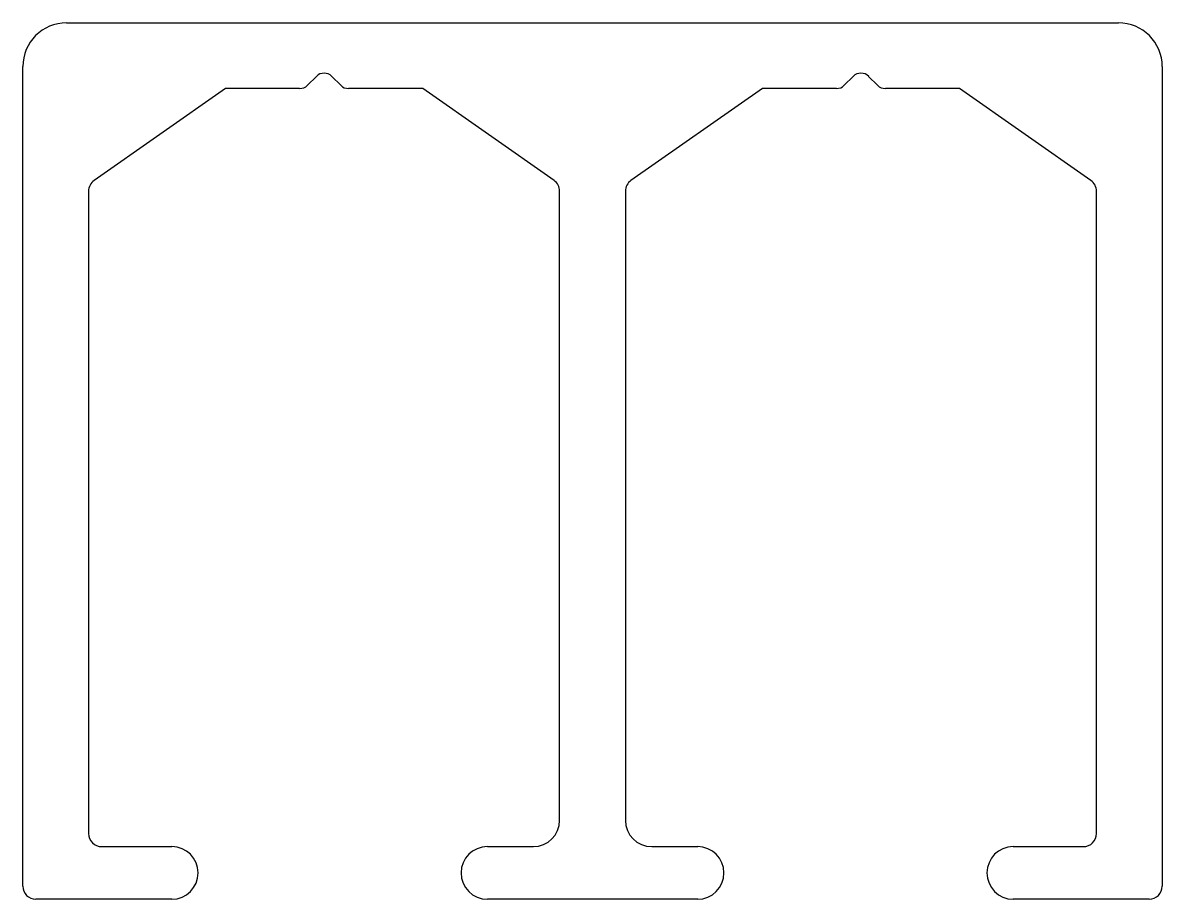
# Model space of a CAD drawing. Extents: x 256.4 to 282.4, y 527.8 to 547.8.
import ezdxf

# ---------------------------------------------------------------- set-up
doc = ezdxf.new("R2010")
doc.units = 0
doc.layers.get('0').update_dxf_attribs({"linetype": 'CONTINUOUS'})

msp = doc.modelspace()

# ---------------------------------------------------------------- linework, layer by layer
for p, q in [((257.443, 547.763), (281.443, 547.763)), ((256.443, 528.063), (256.443, 546.763)), ((263.141, 546.54), (262.937, 546.336)), ((263.698, 546.336), (263.494, 546.54)), ((275.391, 546.54), (275.187, 546.336)), ((275.948, 546.336), (275.744, 546.54)), ((282.443, 546.763), (282.443, 528.063)), ((261.068, 546.263), (258.07, 544.164)), ((262.76, 546.263), (261.068, 546.263)), ((265.568, 546.263), (263.875, 546.263)), ((268.565, 544.164), (265.568, 546.263)), ((273.318, 546.263), (270.32, 544.164)), ((275.01, 546.263), (273.318, 546.263)), ((277.818, 546.263), (276.125, 546.263)), ((280.815, 544.164), (277.818, 546.263)), ((257.943, 543.919), (257.943, 529.263)), ((268.693, 529.563), (268.693, 543.919)), ((270.193, 543.919), (270.193, 529.563)), ((280.943, 529.263), (280.943, 543.919)), ((258.243, 528.963), (259.843, 528.963)), ((267.043, 528.963), (268.093, 528.963)), ((270.793, 528.963), (271.843, 528.963)), ((279.043, 528.963), (280.643, 528.963)), ((259.843, 527.763), (256.743, 527.763)), ((271.843, 527.763), (267.043, 527.763)), ((282.143, 527.763), (279.043, 527.763))]:
    msp.add_line(p, q)
for centre, radius, start, end in [((257.443, 546.763), 1, 90, 180), ((281.443, 546.763), 1, 0, 90), ((263.318, 546.363), 0.25, 45, 135), ((275.568, 546.363), 0.25, 45, 135), ((262.76, 546.513), 0.25, 270, 315), ((263.875, 546.513), 0.25, 225, 270), ((275.01, 546.513), 0.25, 270, 315), ((276.125, 546.513), 0.25, 225, 270), ((258.243, 543.919), 0.3, 125, 180), ((268.393, 543.919), 0.3, 0, 55), ((270.493, 543.919), 0.3, 125, 180), ((280.643, 543.919), 0.3, 0, 55), ((268.093, 529.563), 0.6, 270, 0), ((270.793, 529.563), 0.6, 180, 270), ((258.243, 529.263), 0.3, 180, 270), ((280.643, 529.263), 0.3, 270, 0), ((259.843, 528.363), 0.6, 270, 90), ((267.043, 528.363), 0.6, 90, 270), ((271.843, 528.363), 0.6, 270, 90), ((279.043, 528.363), 0.6, 90, 270), ((256.743, 528.063), 0.3, 180, 270), ((282.143, 528.063), 0.3, 270, 0)]:
    msp.add_arc(centre, radius, start, end)

doc.saveas('drawing.dxf')
